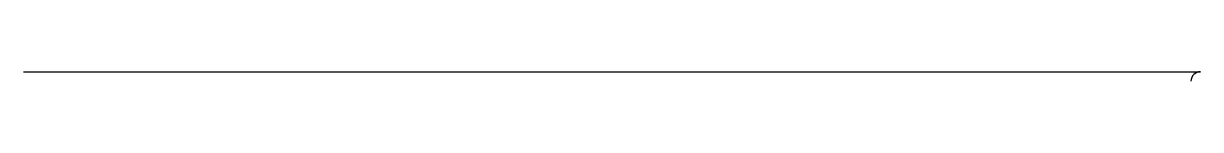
# Model space of a CAD drawing. Units: millimetres at full size, sheet at 1:100. Extents: x -15551 to -3206, y -3590 to -3490.
import ezdxf

# ---------------------------------------------------------------- set-up
doc = ezdxf.new("R2010")
doc.units = ezdxf.units.MM
doc.header["$LTSCALE"] = 100
doc.layers.add('0-0', color=7, linetype='Continuous')

msp = doc.modelspace()

# ---------------------------------------------------------------- linework, layer by layer
at = {"layer": '0-0'}
msp.add_line((-15551, -3489.8), (-3206.1, -3489.8), dxfattribs=at)
msp.add_arc((-3206.1, -3589.8), 100, 90, 180, dxfattribs=at)

doc.saveas('drawing.dxf')
